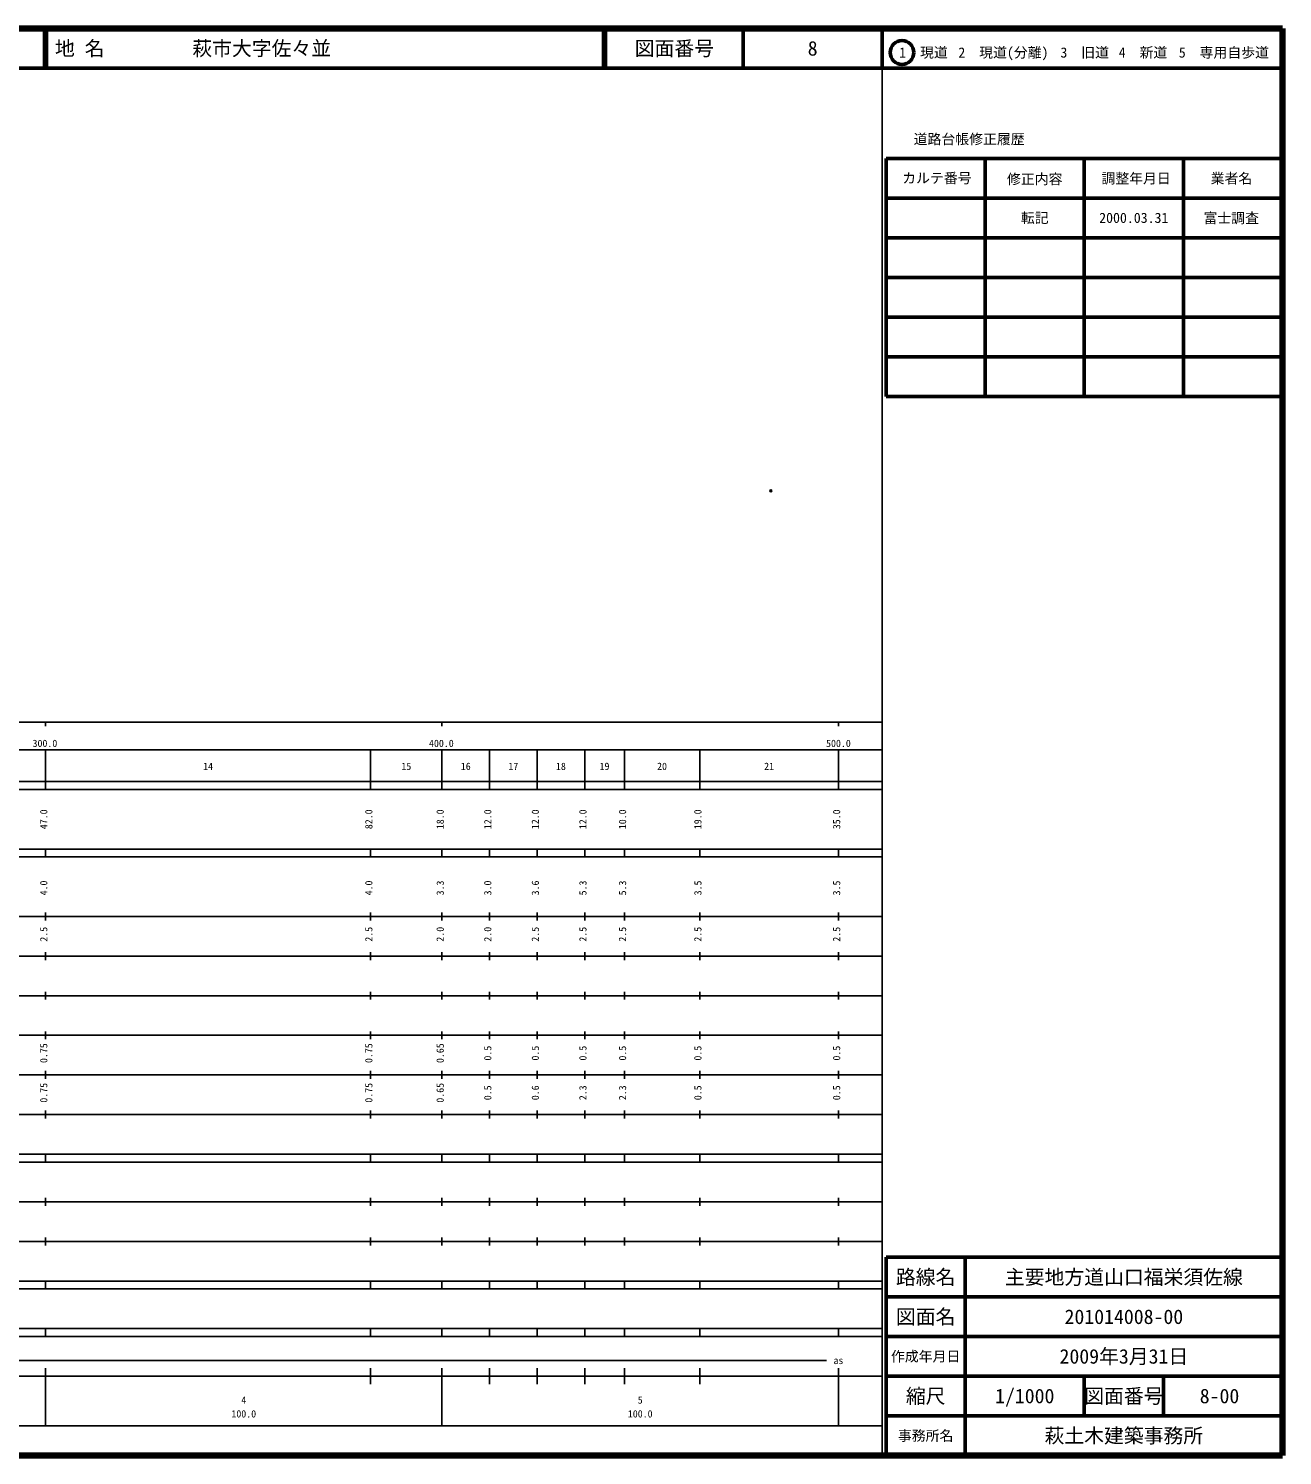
# Model space of a CAD drawing. Units: millimetres on the paper. Extents: x 40 to 680, y 20 to 380.
# Drawn here: x 363.7 to 680, y 20 to 380 of the extents above; entities that cross this region are included whole.
import ezdxf
from ezdxf.enums import TextEntityAlignment as Align

# ---------------------------------------------------------------- set-up
doc = ezdxf.new("R2010")
doc.units = ezdxf.units.MM
doc.header["$PDMODE"] = 32
doc.header["$PDSIZE"] = 0.5
doc.layers.add('M-OTRS', color=6, linetype='Continuous')
doc.layers.add('M-TTL-TXT', color=7, linetype='Continuous')
for name, color, linetype, lineweight in [('M-TTL', 2, 'Continuous', 140), ('M-TTL-BAND', 7, 'Continuous', 25), ('M-TTL-FRAM', 2, 'Continuous', 50), ('M-TTL-LINE', 7, 'Continuous', 50)]:
    doc.layers.add(name, color=color, linetype=linetype, lineweight=lineweight)
doc.styles.add('ＭＳ ゴシック', font='')
doc.styles.get('ＭＳ ゴシック').set_extended_font_data('MS Gothic')

msp = doc.modelspace()

# ---------------------------------------------------------------- linework, layer by layer
at = {"layer": 'M-OTRS'}
msp.add_point((550.954, 263.334), dxfattribs=at)
at = {"layer": 'M-TTL'}
for p, q in [((680, 380), (40, 380)), ((680, 20), (680, 380)), ((40, 20), (680, 20))]:
    msp.add_line(p, q, dxfattribs=at)
at = {"layer": 'M-TTL-BAND'}
for p, q in [((579, 20), (579, 370)), ((40, 205), (579, 205)), ((368, 205), (368, 204)), ((468, 205), (468, 204)), ((568, 205), (568, 204)), ((68, 198), (579, 198)), ((368, 188), (368, 198)), ((450, 188), (450, 198)), ((468, 188), (468, 198)), ((480, 188), (480, 198)), ((492, 188), (492, 198)), ((504, 188), (504, 198)), ((514, 188), (514, 198)), ((533, 188), (533, 198)), ((568, 188), (568, 198)), ((40, 190), (579, 190)), ((40, 188), (579, 188)), ((40, 173), (579, 173)), ((368, 171), (368, 173)), ((450, 171), (450, 173)), ((468, 171), (468, 173)), ((480, 171), (480, 173)), ((492, 171), (492, 173)), ((504, 171), (504, 173)), ((514, 171), (514, 173)), ((533, 171), (533, 173)), ((568, 171), (568, 173)), ((40, 171), (579, 171)), ((40, 156), (579, 156)), ((368, 155), (368, 157)), ((450, 155), (450, 157)), ((468, 155), (468, 157)), ((480, 155), (480, 157)), ((492, 155), (492, 157)), ((504, 155), (504, 157)), ((514, 155), (514, 157)), ((533, 155), (533, 157)), ((568, 155), (568, 157)), ((46, 146), (579, 146)), ((368, 145), (368, 147)), ((450, 145), (450, 147)), ((468, 145), (468, 147)), ((480, 145), (480, 147)), ((492, 145), (492, 147)), ((504, 145), (504, 147)), ((514, 145), (514, 147)), ((533, 145), (533, 147)), ((568, 145), (568, 147)), ((368, 135), (368, 137)), ((450, 135), (450, 137)), ((468, 135), (468, 137)), ((480, 135), (480, 137)), ((492, 135), (492, 137)), ((504, 135), (504, 137)), ((514, 135), (514, 137)), ((533, 135), (533, 137)), ((568, 135), (568, 137)), ((52, 136), (579, 136)), ((46, 126), (579, 126)), ((368, 125), (368, 127)), ((450, 125), (450, 127)), ((468, 125), (468, 127)), ((480, 125), (480, 127)), ((492, 125), (492, 127)), ((504, 125), (504, 127)), ((514, 125), (514, 127)), ((533, 125), (533, 127)), ((568, 125), (568, 127)), ((52, 116), (579, 116)), ((368, 115), (368, 117)), ((450, 115), (450, 117)), ((468, 115), (468, 117)), ((480, 115), (480, 117)), ((492, 115), (492, 117)), ((504, 115), (504, 117)), ((514, 115), (514, 117)), ((533, 115), (533, 117)), ((568, 115), (568, 117)), ((46, 106), (579, 106)), ((368, 105), (368, 107)), ((450, 105), (450, 107)), ((468, 105), (468, 107)), ((480, 105), (480, 107)), ((492, 105), (492, 107)), ((504, 105), (504, 107)), ((514, 105), (514, 107)), ((533, 105), (533, 107)), ((568, 105), (568, 107)), ((40, 96), (579, 96)), ((40, 94), (579, 94)), ((368, 94), (368, 96)), ((450, 94), (450, 96)), ((468, 94), (468, 96)), ((480, 94), (480, 96)), ((492, 94), (492, 96)), ((504, 94), (504, 96)), ((514, 94), (514, 96)), ((533, 94), (533, 96)), ((568, 94), (568, 96)), ((49, 84), (579, 84)), ((368, 83), (368, 85)), ((450, 83), (450, 85)), ((468, 83), (468, 85)), ((480, 83), (480, 85)), ((492, 83), (492, 85)), ((504, 83), (504, 85)), ((514, 83), (514, 85)), ((533, 83), (533, 85)), ((568, 83), (568, 85)), ((40, 74), (579, 74)), ((368, 73), (368, 75)), ((450, 73), (450, 75)), ((468, 73), (468, 75)), ((480, 73), (480, 75)), ((492, 73), (492, 75)), ((504, 73), (504, 75)), ((514, 73), (514, 75)), ((533, 73), (533, 75)), ((568, 73), (568, 75)), ((40, 64), (579, 64)), ((40, 62), (579, 62)), ((368, 62), (368, 64)), ((450, 62), (450, 64)), ((468, 62), (468, 64)), ((480, 62), (480, 64)), ((492, 62), (492, 64)), ((504, 62), (504, 64)), ((514, 62), (514, 64)), ((533, 62), (533, 64)), ((568, 62), (568, 64)), ((40, 52), (579, 52)), ((368, 50), (368, 52)), ((450, 50), (450, 52)), ((468, 50), (468, 52)), ((480, 50), (480, 52)), ((492, 50), (492, 52)), ((504, 50), (504, 52)), ((514, 50), (514, 52)), ((533, 50), (533, 52)), ((568, 50), (568, 52)), ((40, 50), (579, 50)), ((71, 44), (565, 44)), ((40, 40), (579, 40)), ((368, 27.5), (368, 42)), ((450, 38), (450, 42)), ((468, 27.5), (468, 42)), ((480, 38), (480, 42)), ((492, 38), (492, 42)), ((504, 38), (504, 42)), ((514, 38), (514, 42)), ((533, 38), (533, 42)), ((568, 27.5), (568, 42)), ((68, 27.5), (579, 27.5))]:
    msp.add_line(p, q, dxfattribs=at)
at = {"layer": 'M-TTL-FRAM'}
for p, q in [((580, 347.197), (580, 287.197)), ((580, 347.197), (680, 347.197)), ((580, 287.197), (680, 287.197)), ((680, 70), (580, 70)), ((580, 70), (580, 20))]:
    msp.add_line(p, q, dxfattribs=at)
at = {"layer": 'M-TTL-LINE'}
for p, q in [((367.75, 380), (367.75, 370)), ((368.25, 380), (368.25, 370)), ((508.747, 380), (508.747, 370)), ((509.247, 380), (509.247, 370)), ((543.997, 380), (543.997, 370)), ((579, 380), (579, 370)), ((40, 370), (680, 370)), ((605, 347.197), (605, 287.197)), ((630, 347.197), (630, 287.197)), ((655, 347.197), (655, 287.197)), ((580, 337.197), (680, 337.197)), ((580, 327.197), (680, 327.197)), ((580, 317.197), (680, 317.197)), ((580, 307.197), (680, 307.197)), ((580, 297.197), (680, 297.197)), ((600, 70), (600, 20)), ((680, 60), (580, 60)), ((680, 50), (580, 50)), ((680, 40), (580, 40)), ((630, 40), (630, 30)), ((650, 40), (650, 30)), ((680, 30), (580, 30))]:
    msp.add_line(p, q, dxfattribs=at)
msp.add_circle((584.031, 373.958), 3, dxfattribs=at)

# ---------------------------------------------------------------- texts
at = {"layer": 'M-TTL-BAND', "style": 'ＭＳ ゴシック'}
for s, p in [('300.0', (367.844, 198.195)), ('400.0', (467.844, 198.195)), ('500.0', (568, 198.195)), ('14', (409, 192.405)), ('15', (459, 192.405)), ('16', (474, 192.405)), ('17', (486, 192.405)), ('18', (498, 192.405)), ('19', (509, 192.405)), ('20', (523.5, 192.405)), ('21', (550.5, 192.405)), ('as', (568, 42.5)), ('4', (418, 32.523)), ('5', (518, 32.523)), ('100.0', (418, 29.033)), ('100.0', (518, 29.033))]:
    msp.add_text(s, height=1.833, dxfattribs=at).set_placement(p, align=Align.BOTTOM_CENTER)
for s, p in [('47.0', (369, 180.5)), ('82.0', (451, 180.5)), ('18.0', (469, 180.5)), ('12.0', (481, 180.5)), ('12.0', (493, 180.5)), ('12.0', (505, 180.5)), ('10.0', (515, 180.5)), ('19.0', (534, 180.5)), ('35.0', (569, 180.5)), ('4.0', (369, 163.174)), ('4.0', (451, 163.174)), ('3.3', (469, 163.174)), ('3.0', (481, 163.174)), ('3.6', (493, 163.174)), ('5.3', (505, 163.174)), ('5.3', (515, 163.174)), ('3.5', (534, 163.174)), ('3.5', (569, 163.174)), ('2.5', (369, 151.5)), ('2.5', (451, 151.5)), ('2.0', (469, 151.5)), ('2.0', (481, 151.5)), ('2.5', (493, 151.5)), ('2.5', (505, 151.5)), ('2.5', (515, 151.5)), ('2.5', (534, 151.5)), ('2.5', (569, 151.5)), ('0.75', (369, 121.5)), ('0.75', (451, 121.5)), ('0.65', (469, 121.5)), ('0.5', (481, 121.5)), ('0.5', (493, 121.5)), ('0.5', (505, 121.5)), ('0.5', (515, 121.5)), ('0.5', (534, 121.5)), ('0.5', (569, 121.5)), ('0.75', (369, 111.5)), ('0.75', (451, 111.5)), ('0.65', (469, 111.5)), ('0.5', (481, 111.5)), ('0.6', (493, 111.5)), ('2.3', (505, 111.5)), ('2.3', (515, 111.5)), ('0.5', (534, 111.5)), ('0.5', (569, 111.5))]:
    msp.add_text(s, height=1.833, rotation=90, dxfattribs=at).set_placement(p, align=Align.BOTTOM_CENTER)
at = {"layer": 'M-TTL-TXT', "style": 'ＭＳ ゴシック'}
for s, p in [('地 名', (370.38, 375)), ('萩市大字佐々並', (405.024, 375))]:
    msp.add_text(s, height=3.666, dxfattribs=at).set_placement(p, align=Align.MIDDLE_LEFT)
for s, height, p in [('図面番号', 3.666, (526.622, 375)), ('8', 3.666, (561.497, 375)), ('1\u3000現道', 2.566, (589.448, 373.958)), ('2\u3000現道(分離)', 2.566, (609.619, 373.958)), ('3\u3000旧道', 2.566, (630.121, 373.958)), ('4\u3000新道', 2.566, (644.824, 373.958)), ('5\u3000専用自歩道', 2.566, (665.228, 373.958)), ('道路台帳修正履歴', 2.566, (600.968, 352.113)), ('カルテ番号', 2.566, (592.839, 342.277)), ('修正内容', 2.566, (617.509, 342.023)), ('調整年月日', 2.566, (643.089, 342.197)), ('業者名', 2.566, (667.134, 342.197)), ('転記', 2.566, (617.5, 332.245)), ('2000.03.31', 2.566, (642.5, 332.245)), ('富士調査', 2.566, (667.077, 332.189)), ('路線名', 3.666, (590, 65)), ('路線名', 3.666, (590, 65)), ('主要地方道山口福栄須佐線', 3.666, (640, 65)), ('図面名', 3.666, (590, 55)), ('図面名', 3.666, (590, 55)), ('201014008-00', 3.666, (640, 55)), ('2009年3月31日', 3.666, (640, 45)), ('作成年月日', 2.566, (590, 45)), ('作成年月日', 2.566, (590, 45)), ('縮尺', 3.666, (590, 35)), ('縮尺', 3.666, (590, 35)), ('1/1000', 3.666, (615, 35)), ('図面番号', 3.666, (640, 35)), ('図面番号', 3.666, (640, 35)), ('8-00', 3.666, (664.125, 35)), ('事務所名', 2.566, (590, 25)), ('事務所名', 2.566, (590, 25)), ('萩土木建築事務所', 3.666, (640, 25))]:
    msp.add_text(s, height=height, dxfattribs=at).set_placement(p, align=Align.MIDDLE_CENTER)

doc.saveas('drawing.dxf')
